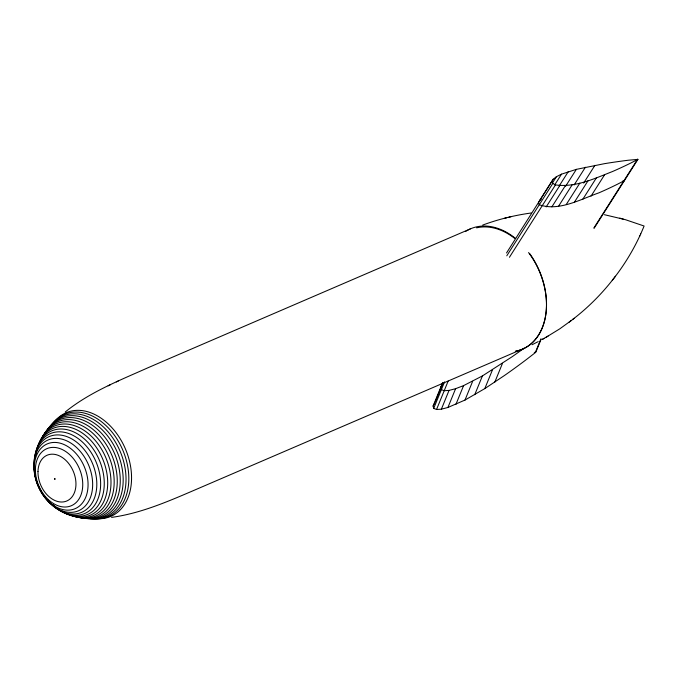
<?xml version="1.0" encoding="UTF-8"?>
<svg xmlns="http://www.w3.org/2000/svg" width="678" height="678" viewBox="0 0 678 678"><rect width="100%" height="100%" fill="white"/><g stroke="black" fill="none" stroke-linecap="round" stroke-linejoin="round"><path stroke-width="1.02" d="M541.146 339.144L535.781 352.28L527.281 358.874A1097.894 785.158 22.2 0 1 504.424 375.527L484.804 388.604L464.989 400.062L447.929 407.461L441.37 409.181L436.547 409.487L433.708 408.393L433.089 406.071L442.726 382.468M435.242 401.808L442.522 383.977L440.751 387.299L441.37 389.63L444.217 390.723L449.039 390.409L455.599 388.689L463.591 385.613L482.405 375.934L512.093 356.764A1097.894 785.158 22.2 0 0 524.018 348.246M433.708 408.393L444.531 381.9M436.547 409.487L448.166 381.061M441.37 409.181L449.039 390.409M447.929 407.461L455.599 388.689M455.921 404.376L463.591 385.613M464.989 400.062L472.651 381.29M474.736 394.706L482.405 375.934M484.804 388.604L492.474 369.832M494.821 382.095L502.491 363.323M534.272 352.509L535.535 352.043L540.9 338.898M614.082 278.014C626.396 262.166 636.566 244.622 644.1 226.02L625.362 219.664L604.42 214.706M639.557 236.444L639.854 235.8M640.498 234.393L640.735 233.876M433.089 406.071L434.852 402.749M594.131 228.215L637.913 159.381L628.32 160.228A1097.894 541.052 32.5 0 0 604.437 163.678L576.359 169.356L561.511 174.161L556.426 176.712L553.223 179.195L539.68 200.493L538.451 202.773L539.256 204.748C558.918 211.612 580.461 199.298 598.877 192.857A1097.894 541.052 32.5 0 0 617.489 184.204L624.37 180.679L623.048 180.551M506.534 252.962L553.223 179.195M552.477 182.924L556.426 176.712M506.78 255.818L552.799 183.458L552.002 181.484M554.74 184.814L561.511 174.161M509.441 257.259L555.468 184.899C575.266 187.772 594.403 178.577 612.42 171.559A1097.894 541.052 32.5 0 0 631.032 162.915L637.913 159.381M559.223 185.882L568.257 171.687M546.188 206.926L559.731 185.628M551.867 206.875L565.41 185.577M565.63 186.213L576.359 169.356M558.672 206.036L572.215 184.738M574.113 184.984L585.402 167.237M566.3 204.425L579.843 183.128M583.639 183.085L594.928 165.339M574.435 202.129L587.979 180.831M582.766 199.307L596.309 178.009M591.013 196.145L604.556 174.848M593.886 227.978L637.667 159.135M572.435 319.643C587.894 307.804 601.81 293.896 613.709 278.48M612.293 280.311L615.446 276.251M65.249 411.978C89.649 392.189 119.26 380.57 147.685 367.883L470.286 228.918M539.68 200.493L541.281 199.247M546.129 337.22L559.748 328.855L570.935 320.779M569.105 322.177L574.232 318.262M544.239 338.288L542.239 339.424L548.112 336.093M538.213 341.619L532.086 344.729M108.141 385.833L110.2 384.85M116.311 381.926L118.387 380.934M519.577 350.297L193.391 490.609C167.008 501.923 140.227 513.458 111.556 517.39M482.702 225.079C498.372 219.274 514.712 215.248 531.264 212.985M504.568 218.265L506.805 217.723M508.822 217.231L511.034 216.689M623.277 219.079L619.785 218.138M552.799 183.458L555.468 184.899M528.543 252.572A65.02 46.155 66.7 0 1 515.526 351.221M476.609 227.842A65.02 46.155 66.7 0 1 514.543 238.266M529.526 253.377A65.563 46.545 66.7 0 1 515.322 351.374M465.43 231.571A65.563 46.545 66.7 0 1 515.653 238.529M53.045 423.784A56.444 40.07 66.7 0 1 125.159 448.319A56.444 40.07 66.7 0 1 94.335 518.399M51.46 425.284A55.613 39.477 66.7 0 1 123.032 450.675A55.613 39.477 66.7 0 1 90.14 518.162M49.375 427.682A54.706 38.841 66.7 0 1 119.565 450.031A54.706 38.841 66.7 0 1 89.945 518.551M45.485 433.7A53.723 38.138 66.7 0 1 116.023 449.489A53.723 38.138 66.7 0 1 85.809 518.187M44.112 435.268A52.655 37.383 66.7 0 1 92.301 425.216A52.655 37.383 66.7 0 1 119.752 488.135A52.655 37.383 66.7 0 1 79.818 517.085M42.807 436.903A51.494 36.553 66.7 0 1 90.513 427.496A51.494 36.553 66.7 0 1 116.557 490.033A51.494 36.553 66.7 0 1 75.851 516.255M40.121 442.234A50.206 35.646 66.7 0 1 86.072 428.047A50.206 35.646 66.7 0 1 113.607 489.719A50.206 35.646 66.7 0 1 72.893 515.627M39.019 443.912A48.799 34.646 66.7 0 1 84.25 430.505A48.799 34.646 66.7 0 1 110.217 491.414A48.799 34.646 66.7 0 1 69.105 514.483M36.078 454.167A47.231 33.527 66.7 0 1 78.758 430.844A47.231 33.527 66.7 0 1 106.624 493.262A47.231 33.527 66.7 0 1 61.291 510.653M35.087 457.667A45.477 32.29 66.7 0 1 75.851 432.971A45.477 32.29 66.7 0 1 103.09 493.974A45.477 32.29 66.7 0 1 58.011 509M54.206 505.864A45.477 32.29 66.7 0 1 52.748 504.474M34.417 460.159A43.494 30.874 66.7 0 1 76.292 437.276A43.494 30.874 66.7 0 1 97.208 500.737A43.494 30.874 66.7 0 1 47.418 499.601M34.875 470.854A43.494 30.874 66.7 0 1 34.62 468.879M54.452 478.838C55.316 480.795 55.376 477.439 54.452 478.804M33.968 463.566A41.205 29.256 66.7 0 0 80.241 512.89A41.205 29.256 66.7 0 0 81.928 446.988A41.205 29.256 66.7 0 0 33.968 463.566M33.917 465.184A38.527 27.349 66.7 0 0 77.173 511.288A38.527 27.349 66.7 0 0 78.75 449.684A38.527 27.349 66.7 0 0 33.917 465.184M34.298 466.956A35.264 25.035 66.7 0 0 73.894 509.153A35.264 25.035 66.7 0 0 75.334 452.768A35.264 25.035 66.7 0 0 34.298 466.956M35.4 468.973A31.061 22.052 66.7 0 0 70.266 506.144A31.061 22.052 66.7 0 0 71.537 456.48A31.061 22.052 66.7 0 0 35.4 468.973M37.985 471.507A24.908 17.679 66.7 0 0 65.952 501.313A24.908 17.679 66.7 0 0 66.969 461.489A24.908 17.679 66.7 0 0 37.985 471.507"/></g></svg>
